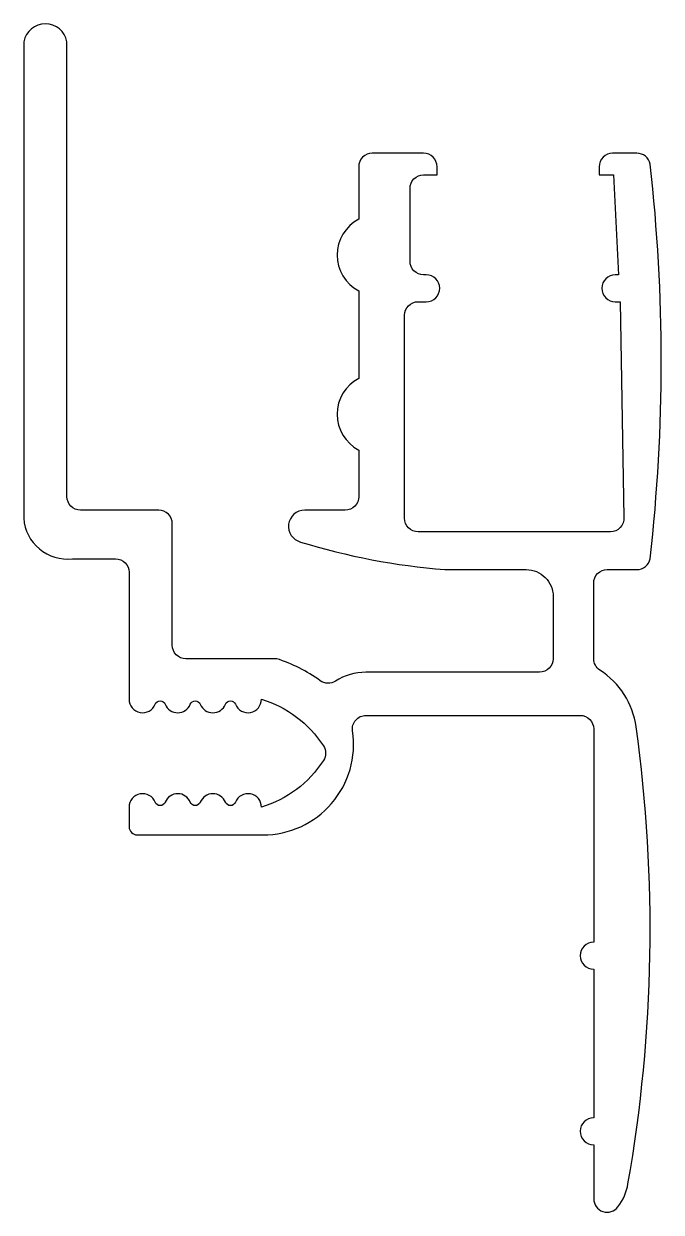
# Model space of a CAD drawing. Extents: x 165.3 to 188.9, y 195.3 to 239.3.
import ezdxf

# ---------------------------------------------------------------- set-up
doc = ezdxf.new("R2010")
doc.units = 0
doc.layers.get('0').update_dxf_attribs({"linetype": 'CONTINUOUS'})

msp = doc.modelspace()

# ---------------------------------------------------------------- linework, layer by layer
msp.add_lwpolyline([(183.88, 219.077, -0.414214), (184.88, 218.077), (184.88, 215.777, -0.414214), (184.38, 215.277), (177.949, 215.277, 0.143306), (176.817, 214.946, -0.308199), (176.254, 214.962, 0.078994), (174.645, 215.777), (171.28, 215.777, -0.414214), (170.78, 216.277), (170.78, 220.777, 0.414214), (170.28, 221.277), (167.38, 221.277, -0.414214), (166.88, 221.777), (166.88, 238.627, 0.829926), (165.28, 238.627), (165.28, 220.977, 0.427632), (167.08, 219.477), (168.68, 219.477, -0.414214), (169.18, 218.977), (169.18, 214.977), (169.18, 214.277, 0.8259), (170.145, 214.092, -0.677219), (170.516, 214.092, 0.677219), (171.445, 214.092, -0.677219), (171.816, 214.092, 0.677219), (172.745, 214.092, -0.677219), (173.116, 214.092, 0.8259), (174.08, 214.277, -0.17879), (176.374, 212.547, -0.293374), (176.374, 212.007, -0.17879), (174.08, 210.277, 0.8259), (173.116, 210.463, -0.677219), (172.745, 210.463, 0.677219), (171.816, 210.463, -0.677219), (171.445, 210.463, 0.677219), (170.516, 210.463, -0.677219), (170.145, 210.463, 0.8259), (169.18, 210.277), (169.18, 209.551, 0.414214), (169.48, 209.251), (174.136, 209.251, 0.458482), (177.454, 213.103, -0.458482), (177.949, 213.677), (185.88, 213.677, -0.414214), (186.38, 213.177), (186.38, 205.277, 1), (186.38, 204.277), (186.38, 198.777, 1), (186.38, 197.777), (186.38, 195.777, 0.720759), (187.28, 195.477, 0.117958), (187.65, 196.331, 0.078169), (187.952, 213.251, 0.218051), (186.609, 215.357, -0.254533), (186.38, 215.777), (186.38, 218.577, -0.414214), (186.88, 219.077), (187.98, 219.077, 0.358326), (188.471, 219.481, 0.056035), (188.471, 234.094, 0.358326), (187.98, 234.497), (187.08, 234.497, 0.414214), (186.58, 233.997), (186.58, 233.697), (187.108, 233.697), (187.3, 229.997), (187.18, 229.997, 1), (187.18, 228.997), (187.36, 228.997), (187.497, 221.007, -0.43187), (186.997, 220.477), (179.88, 220.477, -0.414214), (179.38, 220.977), (179.38, 228.497, -0.414214), (179.88, 228.997), (180.18, 228.997, 1), (180.18, 229.997), (180.08, 229.997, -0.414214), (179.58, 230.497), (179.58, 233.197, -0.414214), (180.08, 233.697), (180.58, 233.697), (180.58, 233.997, 0.414214), (180.08, 234.497), (178.18, 234.497, 0.414214), (177.68, 233.997), (177.68, 232.053, 0.603023), (177.68, 229.4), (177.68, 226.157, 0.603023), (177.68, 223.504), (177.68, 221.777, -0.414214), (177.18, 221.277), (175.68, 221.277, 0.877166), (175.525, 220.098, 0.054269), (180.864, 219.077)], format="xyb", close=True)

doc.saveas('drawing.dxf')
